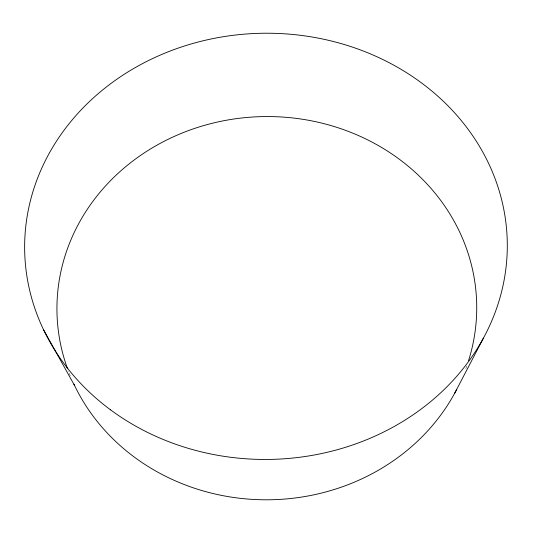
<?xml version="1.0" encoding="UTF-8"?>
<svg xmlns="http://www.w3.org/2000/svg" width="533" height="533" viewBox="0 0 533 533"><rect width="100%" height="100%" fill="white"/><g stroke="black" fill="none" stroke-linecap="round" stroke-linejoin="round"><path stroke-width="0.4" stroke-dasharray="2.67 2" d="M466.748 366.124A209.902 191.62 -0.8 0 1 465.316 370.062M70.223 375.738A209.902 191.62 -0.8 0 1 68.391 371.075"/><path stroke-width="0.8" d="M454.782 393.061L483.391 338.162M43.679 329.987L74.64 385.652M67.518 368.723A209.902 191.62 -0.8 0 1 262.696 116.6A209.902 191.62 -0.8 0 1 468.587 360.575M456.754 389.33A209.902 191.62 -0.8 0 1 263.182 499.781A209.902 191.62 -0.8 0 1 73.92 384.146M110.538 409.844A241.336 213.107 -0.8 0 0 503.565 282.963A241.336 213.107 -0.8 0 0 183.805 46.211A241.336 213.107 -0.8 0 0 110.538 409.844"/></g></svg>
